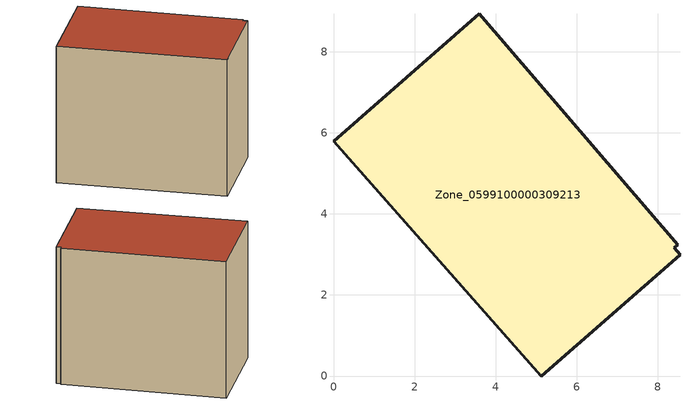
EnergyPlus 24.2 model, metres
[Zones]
Zone_0599100000309213
 floor ground (C_G): 8.49,3.24 8.4,3.16 8.55,2.99 5.12,0 0,5.79 3.59,8.93 z0
 wall outside (C_F): 8.49,3.24 3.59,8.93 0,5.79 5.12,0 8.55,2.99 8.4,3.16 8.49,3.24 z0:6.55
 roof outside (C_R): 8.4,3.16 8.49,3.24 3.59,8.93 0,5.79 5.12,0 8.55,2.99 z6.55
[BUILDING]
Pand.0599100000309213: North Axis=0; Terrain=City; Loads Convergence Tolerance Value=0.04; Temperature Convergence Tolerance Value=0.4; Solar Distribution=FullExterior; Maximum Number of Warmup Days=25; Minimum Number of Warmup Days=1
[Site:Location]
Rotterdam.The.Hague.AP_ZH_NLD Design_Conditions: Latitude=51.96; Longitude=4.45; Time Zone=1; Elevation=-4.5
[SITE:GROUNDTEMPERATURE:BUILDINGSURFACE]
18, 18, 18, 18, 18, 18, 18, 18, 18, 18, 18, 18
[MATERIAL] Thermal Absorptance=0.9; Solar Absorptance=0.7; Visible Absorptance=0.7
Name | Roughness | Thickness | Conductivity | Density | Specific Heat
G.TI.1946 | MediumSmooth | 0.15 | 1 | 540 | 1210
F.TI.1946 | Rough | 0.3 | 0.857143 | 1920 | 840
R.TI.1946 | MediumRough | 0.2 | 0.1 | 1500 | 1000
[CONSTRUCTION]
C_G: G.TI.1946
C_F: F.TI.1946
C_R: R.TI.1946
[ZONE]
Zone_0599100000309213: Type=1; Multiplier=1; Ceiling Height=Autocalculate; Volume=Autocalculate; Floor Area=autocalculate; Part of Total Floor Area=Yes
[ZONEINFILTRATION:DESIGNFLOWRATE]
Infil_Zone_0599100000309213: Zone or ZoneList or Space or SpaceList=Zone_0599100000309213; Schedule=AlwaysOn; Design Flow Rate Calculation Method=Flow/Area; Flow Rate per Floor Area=0.003; Constant Term Coefficient=1; Temperature Term Coefficient=0; Velocity Term Coefficient=0; Velocity Squared Term Coefficient=0
[HVACTEMPLATE:ZONE:IDEALLOADSAIRSYSTEM]
Zone_0599100000309213: Maximum Heating Supply Air Temperature=50; Minimum Cooling Supply Air Temperature=13; Maximum Heating Supply Air Humidity Ratio=0.0156; Minimum Cooling Supply Air Humidity Ratio=0.0077; Heating Limit=NoLimit; Cooling Limit=NoLimit; Dehumidification Control Type=ConstantSensibleHeatRatio; Cooling Sensible Heat Ratio=0.7; Dehumidification Setpoint=60; Humidification Control Type=None; Humidification Setpoint=30; Outdoor Air Method=None; Outdoor Air Flow Rate per Person=0.00944; Outdoor Air Flow Rate per Zone Floor Area=0; Outdoor Air Flow Rate per Zone=0; Demand Controlled Ventilation Type=None; Outdoor Air Economizer Type=NoEconomizer; Heat Recovery Type=None; Sensible Heat Recovery Effectiveness=0.7; Latent Heat Recovery Effectiveness=0.65
[ZONECONTROL:THERMOSTAT]
ThermostatControl_Zone_0599100000309213: Zone or ZoneList=Zone_0599100000309213; Control Type Schedule=DualSetpointControlType; Control 1=Thermostat_Zone_0599100000309213; Temperature Difference Between Cutout And Setpoint=0
[THERMOSTATSETPOINT:DUALSETPOINT]
Thermostat_Zone_0599100000309213: Heating Setpoint Temperature Schedule=HeatingSetpoint_Zone_0599100000309213; Cooling Setpoint Temperature Schedule=CoolingSetpoint_Zone_0599100000309213
[SCHEDULE:COMPACT]
HeatingSetpoint_Zone_0599100000309213: Through: 12/31, For: AllDays, Until: 24:00, 21
CoolingSetpoint_Zone_0599100000309213: Through: 12/31, For: AllDays, Until: 24:00, 24
DualSetpointControlType: Through: 12/31, For: AllDays, Until: 24:00, 4
AlwaysOn: Through: 12/31, For: AllDays, Until: 24:00, 1
